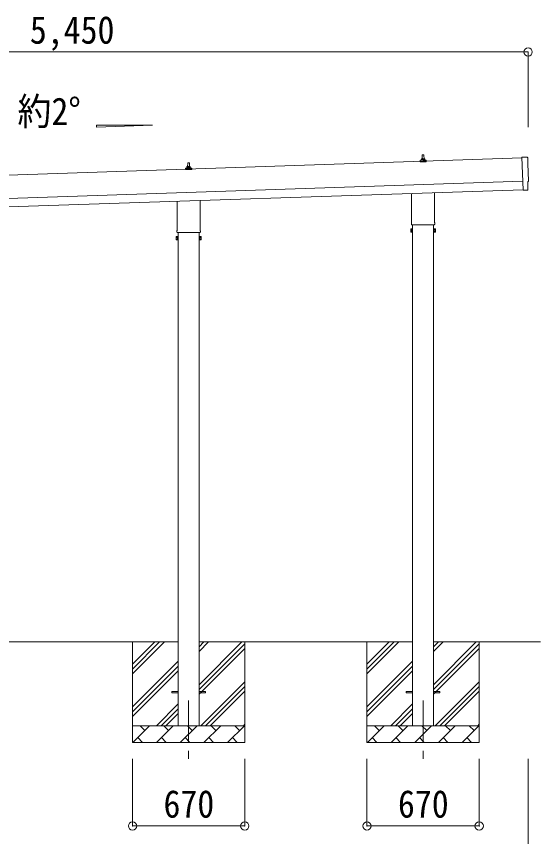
# Model space of a CAD drawing. Units: millimetres at full size, sheet at 1:50. Extents: x -14053 to 14053, y -9700 to 9700.
# Drawn here: x 6008 to 9138, y -6551 to -1652 of the extents above; entities that cross this region are included whole.
import ezdxf
from ezdxf.enums import TextEntityAlignment as Align

# ---------------------------------------------------------------- set-up
doc = ezdxf.new("R2010")
doc.units = ezdxf.units.MM
doc.header["$LTSCALE"] = 50
doc.header["$PDMODE"] = 32
doc.header["$PDSIZE"] = 50
doc.linetypes.add('CHAIN1', pattern=[8, 5, -1, 1, -1])
doc.layers.add('0-8_TABLE1', color=6, linetype='Continuous', lineweight=9)
doc.layers.add('0-F', color=7, linetype='Continuous', lineweight=9)
doc.styles.add('ＭＳ ゴシック', font='')
doc.styles.get('ＭＳ ゴシック').set_extended_font_data('MS Gothic')

msp = doc.modelspace()

# ---------------------------------------------------------------- linework, layer by layer
at = {"layer": '0-8_TABLE1'}
for p, q in [((3613.51, -1864.58), (9063.51, -1864.58)), ((6701.51, -6487.7), (7371.51, -6487.7)), ((8101.51, -6487.7), (8771.51, -6487.7))]:
    msp.add_line(p, q, dxfattribs=at)
at = {"layer": '0-F', "color": 6}
for p, q in [((9063.51, -1864.58), (9063.51, -2314.58)), ((6701.51, -6487.7), (6701.51, -6087.7)), ((7371.51, -6487.7), (7371.51, -6087.7)), ((8101.51, -6487.7), (8101.51, -6087.7)), ((8771.51, -6487.7), (8771.51, -6087.7)), ((9063.51, -7187.7), (9063.51, -6087.7))]:
    msp.add_line(p, q, dxfattribs=at)
at = {"layer": '0-F', "color": 4}
for p, q in [((9027.3, -2497.28), (3644.29, -2676.72)), ((8430.51, -2504.44), (8431.24, -2480.91)), ((8432.24, -2479.94), (8440.78, -2479.94)), ((8441.78, -2480.91), (8442.51, -2504.44)), ((9057.3, -2492.77), (9027.13, -2492.2)), ((9027.13, -2492.2), (9033.75, -2690.95)), ((7030.51, -2551.1), (7031.24, -2527.58)), ((7032.24, -2526.6), (7040.78, -2526.6)), ((7041.78, -2527.58), (7042.51, -2551.1)), ((8418.26, -2519.94), (8418.26, -2512.22)), ((8454.76, -2519.94), (8418.26, -2519.94)), ((8418.64, -2511.44), (8454.38, -2511.44)), ((8419.02, -2511.25), (8425.75, -2509.62)), ((8426.13, -2509.44), (8446.89, -2509.44)), ((8426.51, -2508.65), (8426.51, -2504.44)), ((8427.51, -2504.44), (8445.51, -2504.44)), ((8446.51, -2508.65), (8446.51, -2504.44)), ((8454, -2511.25), (8447.27, -2509.62)), ((8454.76, -2519.94), (8454.76, -2512.22)), ((7018.26, -2566.6), (7018.26, -2558.89)), ((7054.76, -2566.6), (7018.26, -2566.6)), ((7018.64, -2558.1), (7054.38, -2558.1)), ((7019.02, -2557.92), (7025.75, -2556.29)), ((7026.13, -2556.1), (7046.89, -2556.1)), ((7026.51, -2555.32), (7026.51, -2551.1)), ((7027.51, -2551.1), (7045.51, -2551.1)), ((7046.51, -2555.32), (7046.51, -2551.1)), ((7054, -2557.92), (7047.27, -2556.29)), ((7054.76, -2566.6), (7054.76, -2558.89)), ((3648.95, -2816.64), (9031.96, -2637.21)), ((9061.45, -2639.61), (9061.96, -2639.59)), ((9063.02, -2686.61), (9061.45, -2639.61)), ((3650.62, -2866.61), (9033.63, -2687.18)), ((9051.94, -2689.43), (9033.75, -2690.95)), ((9052.63, -2690.04), (9051.94, -2689.43)), ((9053.37, -2690.29), (9060.28, -2689.7)), ((8368.21, -2883.93), (8368.21, -2709.36)), ((8504.81, -2704.81), (8504.81, -2883.93)), ((6968.21, -2930.59), (6968.21, -2756.03)), ((7104.81, -2751.47), (7104.81, -2930.59)), ((8366.51, -2892.7), (8366.51, -2887.2)), ((8506.51, -2887.2), (8506.51, -2892.7)), ((6966.51, -2939.37), (6966.51, -2933.87)), ((7106.51, -2933.87), (7106.51, -2939.37)), ((8362.51, -2922.2), (8363.27, -2920.88)), ((8362.51, -2922.2), (8362.51, -2939.2)), ((8362.51, -2939.2), (8363.27, -2940.51)), ((8369.51, -2920.88), (8363.27, -2920.88)), ((8369.51, -2925.79), (8363.27, -2925.79)), ((8369.51, -2935.61), (8363.27, -2935.61)), ((8504.45, -2896.2), (8368.57, -2896.2)), ((8369.51, -2940.51), (8369.51, -2920.88)), ((8369.51, -2921.5), (8372.01, -2921.5)), ((8372.01, -2920.2), (8374.01, -2920.2)), ((8372.01, -2941.2), (8372.01, -2920.2)), ((8374.01, -2896.2), (8374.01, -5888.7)), ((8374.01, -2920.2), (8374.01, -2941.2)), ((8499.01, -5888.7), (8499.01, -2896.2)), ((8501.01, -2920.2), (8499.01, -2920.2)), ((8501.01, -2941.2), (8501.01, -2920.2)), ((8503.51, -2921.5), (8501.01, -2921.5)), ((8503.51, -2920.88), (8509.75, -2920.88)), ((8503.51, -2940.51), (8503.51, -2920.88)), ((8503.51, -2925.79), (8509.75, -2925.79)), ((8503.51, -2935.61), (8509.75, -2935.61)), ((8510.51, -2922.2), (8509.75, -2920.88)), ((8510.51, -2939.2), (8509.75, -2940.51)), ((8510.51, -2922.2), (8510.51, -2939.2)), ((6962.51, -2968.87), (6963.27, -2967.55)), ((6962.51, -2968.87), (6962.51, -2985.87)), ((6962.51, -2985.87), (6963.27, -2987.18)), ((6969.51, -2967.55), (6963.27, -2967.55)), ((6969.51, -2972.46), (6963.27, -2972.46)), ((6969.51, -2982.27), (6963.27, -2982.27)), ((6969.51, -2987.18), (6963.27, -2987.18)), ((7104.45, -2942.87), (6968.57, -2942.87)), ((6969.51, -2987.18), (6969.51, -2967.55)), ((6969.51, -2968.17), (6972.01, -2968.17)), ((6972.01, -2986.57), (6969.51, -2986.57)), ((6972.01, -2966.87), (6974.01, -2966.87)), ((6972.01, -2987.87), (6972.01, -2966.87)), ((6974.01, -2987.87), (6972.01, -2987.87)), ((6974.01, -2942.87), (6974.01, -5888.7)), ((6974.01, -2966.87), (6974.01, -2987.87)), ((7099.01, -5888.7), (7099.01, -2942.87)), ((7101.01, -2966.87), (7099.01, -2966.87)), ((7099.01, -2987.87), (7101.01, -2987.87)), ((7101.01, -2987.87), (7101.01, -2966.87)), ((7103.51, -2968.17), (7101.01, -2968.17)), ((7101.01, -2986.57), (7103.51, -2986.57)), ((7103.51, -2967.55), (7109.75, -2967.55)), ((7103.51, -2987.18), (7103.51, -2967.55)), ((7103.51, -2972.46), (7109.75, -2972.46)), ((7103.51, -2982.27), (7109.75, -2982.27)), ((7103.51, -2987.18), (7109.75, -2987.18)), ((7110.51, -2968.87), (7109.75, -2967.55)), ((7110.51, -2985.87), (7109.75, -2987.18)), ((7110.51, -2968.87), (7110.51, -2985.87)), ((8369.51, -2940.51), (8363.27, -2940.51)), ((8372.01, -2939.9), (8369.51, -2939.9)), ((8374.01, -2941.2), (8372.01, -2941.2)), ((8499.01, -2941.2), (8501.01, -2941.2)), ((8501.01, -2939.9), (8503.51, -2939.9)), ((8503.51, -2940.51), (8509.75, -2940.51)), ((6936.51, -5693.2), (6936.51, -5684.2)), ((6936.51, -5684.2), (6974.01, -5684.2)), ((6936.51, -5693.2), (6974.01, -5693.2)), ((7099.01, -5684.2), (7136.51, -5684.2)), ((7099.01, -5693.2), (7136.51, -5693.2)), ((7136.51, -5693.2), (7136.51, -5684.2)), ((8336.51, -5693.2), (8336.51, -5684.2)), ((8336.51, -5684.2), (8374.01, -5684.2)), ((8336.51, -5693.2), (8374.01, -5693.2)), ((8499.01, -5684.2), (8536.51, -5684.2)), ((8499.01, -5693.2), (8536.51, -5693.2)), ((8536.51, -5693.2), (8536.51, -5684.2))]:
    msp.add_line(p, q, dxfattribs=at)
at = {"layer": '0-F'}
for p, q in [((6974.01, -5388.7), (5699.01, -5388.7)), ((6701.51, -5388.7), (6701.51, -5988.7)), ((6701.51, -5522.18), (6834.99, -5388.7)), ((6701.51, -5550.46), (6863.28, -5388.7)), ((6701.51, -5578.75), (6891.56, -5388.7)), ((7099.01, -5417.52), (7127.83, -5388.7)), ((7099.01, -5445.81), (7156.12, -5388.7)), ((7099.01, -5643.8), (7354.11, -5388.7)), ((8374.01, -5388.7), (7099.01, -5388.7)), ((7371.51, -5388.7), (7371.51, -5988.7)), ((8101.51, -5388.7), (8101.51, -5988.7)), ((8101.51, -5522.18), (8234.99, -5388.7)), ((8101.51, -5550.46), (8263.28, -5388.7)), ((8101.51, -5578.75), (8291.56, -5388.7)), ((8499.01, -5417.52), (8527.83, -5388.7)), ((8499.01, -5445.81), (8556.12, -5388.7)), ((8499.01, -5643.8), (8754.11, -5388.7)), ((9138.26, -5388.7), (8499.01, -5388.7)), ((8771.51, -5388.7), (8771.51, -5988.7)), ((7099.01, -5672.08), (7371.51, -5399.58)), ((7099.01, -5700.37), (7371.51, -5427.87)), ((8499.01, -5672.08), (8771.51, -5399.58)), ((8499.01, -5700.37), (8771.51, -5427.87)), ((6701.51, -5776.74), (6974.01, -5504.24)), ((6701.51, -5805.02), (6974.01, -5532.52)), ((8101.51, -5776.74), (8374.01, -5504.24)), ((8101.51, -5805.02), (8374.01, -5532.52)), ((6701.51, -5833.31), (6974.01, -5560.81)), ((8101.51, -5833.31), (8374.01, -5560.81)), ((7108.67, -5888.7), (7371.51, -5625.86)), ((8508.67, -5888.7), (8771.51, -5625.86)), ((7136.95, -5888.7), (7371.51, -5654.14)), ((7165.24, -5888.7), (7371.51, -5682.42)), ((8536.95, -5888.7), (8771.51, -5654.14)), ((8565.24, -5888.7), (8771.51, -5682.42)), ((6844.11, -5888.7), (6974.01, -5758.8)), ((8244.11, -5888.7), (8374.01, -5758.8)), ((6872.39, -5888.7), (6974.01, -5787.08)), ((6900.68, -5888.7), (6974.01, -5815.37)), ((8272.39, -5888.7), (8374.01, -5787.08)), ((8300.68, -5888.7), (8374.01, -5815.37)), ((6701.51, -5888.7), (7371.51, -5888.7)), ((6703.67, -5988.7), (6803.67, -5888.7)), ((6775.11, -5917.25), (6746.56, -5888.7)), ((6845.09, -5988.7), (6945.09, -5888.7)), ((6916.54, -5917.25), (6887.98, -5888.7)), ((6986.51, -5988.7), (7086.51, -5888.7)), ((7057.96, -5917.25), (7029.4, -5888.7)), ((7127.93, -5988.7), (7227.93, -5888.7)), ((7199.38, -5917.25), (7170.82, -5888.7)), ((7269.35, -5988.7), (7369.35, -5888.7)), ((7340.8, -5917.25), (7312.25, -5888.7)), ((7363.23, -5888.7), (7371.51, -5880.41)), ((8101.51, -5888.7), (8771.51, -5888.7)), ((8103.67, -5988.7), (8203.67, -5888.7)), ((8175.11, -5917.25), (8146.56, -5888.7)), ((8245.09, -5988.7), (8345.09, -5888.7)), ((8316.54, -5917.25), (8287.98, -5888.7)), ((8386.51, -5988.7), (8486.51, -5888.7)), ((8457.96, -5917.25), (8429.4, -5888.7)), ((8527.93, -5988.7), (8627.93, -5888.7)), ((8599.38, -5917.25), (8570.82, -5888.7)), ((8669.35, -5988.7), (8769.35, -5888.7)), ((8740.8, -5917.25), (8712.25, -5888.7)), ((8763.23, -5888.7), (8771.51, -5880.41)), ((6732.22, -5960.15), (6760.77, -5988.7)), ((6873.64, -5960.15), (6902.2, -5988.7)), ((7015.06, -5960.15), (7043.62, -5988.7)), ((7156.48, -5960.15), (7185.04, -5988.7)), ((7297.91, -5960.15), (7326.46, -5988.7)), ((8132.22, -5960.15), (8160.77, -5988.7)), ((8273.64, -5960.15), (8302.2, -5988.7)), ((8415.06, -5960.15), (8443.62, -5988.7)), ((8556.48, -5960.15), (8585.04, -5988.7)), ((8697.91, -5960.15), (8726.46, -5988.7)), ((7371.51, -5988.7), (6701.51, -5988.7)), ((8771.51, -5988.7), (8101.51, -5988.7))]:
    msp.add_line(p, q, dxfattribs=at)
at = {"layer": '0-F', "linetype": 'CHAIN1'}
for p, q in [((7036.51, -5738.7), (7036.51, -6087.7)), ((8436.51, -5738.7), (8436.51, -6087.7))]:
    msp.add_line(p, q, dxfattribs=at)
at = {"layer": '0-F', "color": 4}
msp.add_lwpolyline([(6821.72, -2300.94), (6485.72, -2313.36), (6485.72, -2300.94)], close=True, dxfattribs=at)
for centre, radius, start, end in [((8432.24, -2480.94), 1, 90, 178.60509), ((8440.78, -2480.94), 1, 1.39491, 90), ((9057.21, -2497.27), 4.5, 1.09537, 88.91326), ((7032.24, -2527.6), 1, 90, 178.60509), ((7040.78, -2527.6), 1, 1.39491, 90), ((8419.26, -2512.22), 1, 103.62699, 180), ((8425.51, -2508.65), 1, 283.62699, 0), ((8430.6, -2505.07), 4.13, 90, 171.17633), ((8427.51, -2505.44), 1, 90, 180), ((8439.84, -2504.44), 4.83, 133.60282, 180), ((8433.18, -2504.44), 4.83, 0, 46.39718), ((8442.42, -2505.07), 4.13, 8.82367, 90), ((8445.51, -2505.44), 1, 0, 90), ((8447.51, -2508.65), 1, 180, 256.37301), ((8453.76, -2512.22), 1, 0, 76.37301), ((7019.26, -2558.89), 1, 103.62699, 180), ((7025.51, -2555.32), 1, 283.62699, 0), ((7030.6, -2551.74), 4.13, 90, 171.17633), ((7027.51, -2552.1), 1, 90, 180), ((7039.84, -2551.1), 4.83, 133.60282, 180), ((7033.18, -2551.1), 4.83, 0, 46.39718), ((7042.42, -2551.74), 4.13, 8.82367, 90), ((7045.51, -2552.1), 1, 0, 90), ((7047.51, -2555.32), 1, 180, 256.37301), ((7053.76, -2558.89), 1, 0, 76.37301), ((9061.81, -2635.1), 4.5, 271.90915, 2.73345), ((9053.29, -2689.3), 1, 228.4071, 274.90505), ((8370.51, -2887.2), 4, 125.09963, 180), ((8502.51, -2887.2), 4, 0, 54.90037), ((6970.51, -2933.87), 4, 125.09963, 180), ((6970.51, -2939.37), 4, 180, 194.47751), ((7102.51, -2933.87), 4, 0, 54.90037), ((7102.51, -2939.37), 4, 345.52249, 0), ((8378.75, -2930.7), 16.24, 162.41205, 197.58795), ((8366.86, -2923.34), 4.34, 145.61575, 214.38425), ((8366.86, -2938.06), 4.34, 145.61575, 214.38425), ((8370.51, -2892.7), 4, 180, 194.47751), ((8370.51, -2892.7), 4, 194.47751, 241.04498), ((8502.51, -2892.7), 4, 298.95502, 345.52249), ((8502.51, -2892.7), 4, 345.52249, 0), ((8494.27, -2930.7), 16.24, 342.41205, 17.58795), ((8506.17, -2923.34), 4.34, 325.61575, 34.38425), ((8506.17, -2938.06), 4.34, 325.61575, 34.38425), ((6966.86, -2970), 4.34, 145.61575, 214.38425), ((6978.75, -2977.37), 16.24, 162.41205, 197.58795), ((6966.86, -2984.73), 4.34, 145.61575, 214.38425), ((6970.51, -2939.37), 4, 194.47751, 241.04498), ((7102.51, -2939.37), 4, 298.95502, 345.52249), ((7094.27, -2977.37), 16.24, 342.41205, 17.58795), ((7106.17, -2970), 4.34, 325.61575, 34.38425), ((7106.17, -2984.73), 4.34, 325.61575, 34.38425)]:
    msp.add_arc(centre, radius, start, end, dxfattribs=at)
for centre, major_axis, ratio, start_param, end_param in [((13824.24, -2407.41), (-4760.73, -158.69), 0.99863, 6.2686928, 6.2976566), ((9060.01, -2686.71), (2.25, -2), 0.9974, 5.5252311, 7.0411395)]:
    msp.add_ellipse(centre, major_axis=major_axis, ratio=ratio, start_param=start_param, end_param=end_param, dxfattribs=at)
at = {"layer": '0-F', "color": 6}
for p in [(9063.51, -1864.58), (6701.51, -6487.7), (7371.51, -6487.7), (8101.51, -6487.7), (8771.51, -6487.7)]:
    msp.add_point(p, dxfattribs=at)

# ---------------------------------------------------------------- texts
at = {"layer": '0-8_TABLE1', "color": 7, "style": 'ＭＳ ゴシック', "width": 0.9}
for s, p in [('5,450', (6088.51, -1864.58)), ('670', (6886.51, -6487.7)), ('670', (8286.51, -6487.7))]:
    msp.add_text(s, height=165, dxfattribs=at).set_placement(p, align=Align.BOTTOM_LEFT)
at = {"layer": '0-F', "style": 'ＭＳ ゴシック', "width": 0.9}
msp.add_text('約2°', height=165, dxfattribs=at).set_placement((6014.64, -2351), align=Align.BOTTOM_LEFT)

doc.saveas('drawing.dxf')
